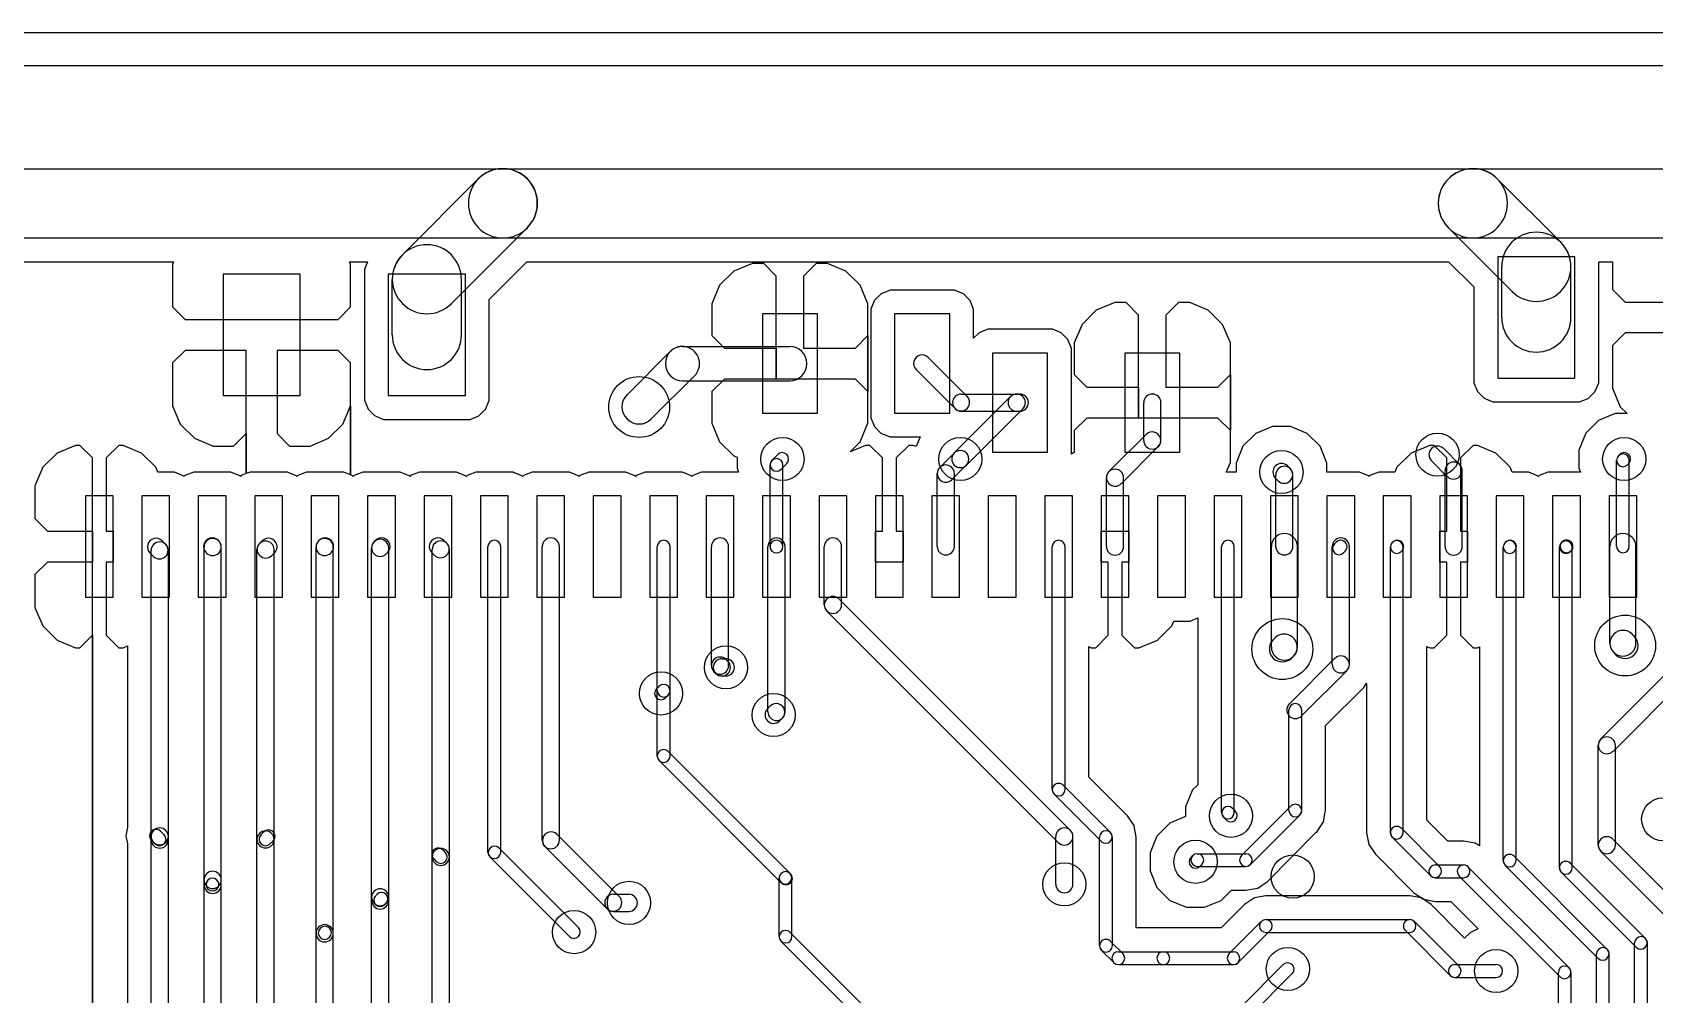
# Model space of a CAD drawing. Extents: x 32880 to 68030, y 27285 to 49782.
# Drawn here: x 48920 to 56280, y 45418 to 49782 of the extents above; entities that cross this region are included whole.
import ezdxf

# ---------------------------------------------------------------- set-up
doc = ezdxf.new("R2010")
doc.units = 0
doc.layers.add('BLACK', color=1, linetype='CONTINUOUS')

msp = doc.modelspace()

# ---------------------------------------------------------------- linework, layer by layer
at = {"layer": 'BLACK'}
for p, q in [((34455, 49782), (66455, 49782)), ((34455, 49632), (66455, 49632)), ((35337, 49164), (51055, 49164)), ((51055, 49164), (55455, 49164)), ((55455, 49164), (65055, 49164)), ((50599, 48774), (50943, 49118)), ((55854, 48830), (55566, 49118)), ((50821, 48552), (51165, 48896)), ((55632, 48608), (55344, 48896)), ((35337, 48850), (51055, 48850)), ((51055, 48850), (55455, 48850)), ((55455, 48850), (65055, 48850)), ((35446, 48742), (49560, 48742)), ((35446, 48742), (49560, 48742)), ((49560, 48742), (49556, 48731)), ((49560, 48742), (49556, 48731)), ((49556, 48731), (49556, 48640)), ((49556, 48731), (49556, 48640)), ((50364, 48731), (50359, 48742)), ((50359, 48742), (50441, 48742)), ((50364, 48731), (50359, 48742)), ((50359, 48742), (50441, 48742)), ((50364, 48640), (50364, 48731)), ((50364, 48640), (50364, 48731)), ((50441, 48742), (50427, 48707)), ((50441, 48742), (50427, 48707)), ((50993, 48571), (51164, 48742)), ((50993, 48571), (51164, 48742)), ((51164, 48742), (55345, 48742)), ((51164, 48742), (55345, 48742)), ((52187, 48734), (52103, 48699)), ((52187, 48734), (52103, 48699)), ((52238, 48734), (52187, 48734)), ((52238, 48734), (52187, 48734)), ((52295, 48677), (52238, 48734)), ((52295, 48677), (52238, 48734)), ((52476, 48734), (52419, 48677)), ((52476, 48734), (52419, 48677)), ((52527, 48734), (52476, 48734)), ((52527, 48734), (52476, 48734)), ((52611, 48699), (52527, 48734)), ((52611, 48699), (52527, 48734)), ((55345, 48742), (55460, 48628)), ((55345, 48742), (55460, 48628)), ((55568, 48764), (55568, 48214)), ((55918, 48764), (55568, 48764)), ((55586, 48489), (55586, 48719)), ((55900, 48489), (55900, 48719)), ((55918, 48214), (55918, 48764)), ((56026, 48235), (56026, 48742)), ((56026, 48742), (56089, 48742)), ((56026, 48235), (56026, 48742)), ((56026, 48742), (56089, 48742)), ((56089, 48742), (56089, 48719)), ((56089, 48742), (56089, 48719)), ((56089, 48719), (56089, 48616)), ((56089, 48719), (56089, 48616)), ((50135, 48685), (49785, 48685)), ((49785, 48685), (49785, 48135)), ((50135, 48135), (50135, 48685)), ((50427, 48707), (50427, 48664)), ((50427, 48707), (50427, 48664)), ((50427, 48664), (50427, 48114)), ((50427, 48664), (50427, 48114)), ((50885, 48685), (50535, 48685)), ((50535, 48685), (50535, 48135)), ((50553, 48410), (50553, 48662)), ((50867, 48410), (50867, 48662)), ((50885, 48135), (50885, 48685)), ((52103, 48699), (52038, 48635)), ((52103, 48699), (52038, 48635)), ((52295, 48350), (52295, 48677)), ((52295, 48350), (52295, 48677)), ((52419, 48677), (52419, 48350)), ((52419, 48677), (52419, 48350)), ((52676, 48635), (52611, 48699)), ((52676, 48635), (52611, 48699)), ((49556, 48640), (49556, 48537)), ((49556, 48640), (49556, 48537)), ((50364, 48537), (50364, 48640)), ((50364, 48537), (50364, 48640)), ((50993, 48156), (50993, 48571)), ((50993, 48156), (50993, 48571)), ((52038, 48635), (52003, 48551)), ((52038, 48635), (52003, 48551)), ((52711, 48551), (52676, 48635)), ((52711, 48551), (52676, 48635)), ((52771, 48597), (52741, 48567)), ((52771, 48597), (52741, 48567)), ((52811, 48613), (52771, 48597)), ((52811, 48613), (52771, 48597)), ((53061, 48613), (52811, 48613)), ((53061, 48613), (52811, 48613)), ((53104, 48613), (53061, 48613)), ((53104, 48613), (53061, 48613)), ((53144, 48596), (53104, 48613)), ((53144, 48596), (53104, 48613)), ((53174, 48566), (53144, 48596)), ((53174, 48566), (53144, 48596)), ((55460, 48628), (55460, 48193)), ((55460, 48628), (55460, 48193)), ((56089, 48616), (56146, 48559)), ((56089, 48616), (56146, 48559)), ((49556, 48537), (49613, 48480)), ((49556, 48537), (49613, 48480)), ((50307, 48480), (50364, 48537)), ((50307, 48480), (50364, 48537)), ((52003, 48551), (52003, 48460)), ((52003, 48551), (52003, 48460)), ((52482, 48505), (52232, 48505)), ((52232, 48505), (52232, 48055)), ((52482, 48055), (52482, 48505)), ((52711, 48460), (52711, 48551)), ((52711, 48460), (52711, 48551)), ((52741, 48567), (52724, 48527)), ((52741, 48567), (52724, 48527)), ((52724, 48527), (52724, 48484)), ((52724, 48527), (52724, 48484)), ((53082, 48505), (52832, 48505)), ((52832, 48505), (52832, 48055)), ((53082, 48055), (53082, 48505)), ((53190, 48526), (53174, 48566)), ((53190, 48526), (53174, 48566)), ((53190, 48395), (53190, 48526)), ((53190, 48395), (53190, 48526)), ((53747, 48522), (53682, 48458)), ((53747, 48522), (53682, 48458)), ((53831, 48557), (53747, 48522)), ((53831, 48557), (53747, 48522)), ((53882, 48557), (53831, 48557)), ((53882, 48557), (53831, 48557)), ((53939, 48500), (53882, 48557)), ((53939, 48500), (53882, 48557)), ((53939, 48173), (53939, 48500)), ((53939, 48173), (53939, 48500)), ((54120, 48557), (54063, 48500)), ((54120, 48557), (54063, 48500)), ((54063, 48500), (54063, 48173)), ((54063, 48500), (54063, 48173)), ((54171, 48557), (54120, 48557)), ((54171, 48557), (54120, 48557)), ((54255, 48522), (54171, 48557)), ((54255, 48522), (54171, 48557)), ((54320, 48458), (54255, 48522)), ((54320, 48458), (54255, 48522)), ((56146, 48559), (56393, 48559)), ((56146, 48559), (56393, 48559)), ((49613, 48480), (49860, 48480)), ((49613, 48480), (49860, 48480)), ((49860, 48480), (49890, 48480)), ((49860, 48480), (49890, 48480)), ((49890, 48480), (50030, 48480)), ((49890, 48480), (50030, 48480)), ((50030, 48480), (50060, 48480)), ((50030, 48480), (50060, 48480)), ((50060, 48480), (50307, 48480)), ((50060, 48480), (50307, 48480)), ((52003, 48460), (52003, 48407)), ((52003, 48460), (52003, 48407)), ((52711, 48407), (52711, 48460)), ((52711, 48407), (52711, 48460)), ((52724, 48484), (52724, 48034)), ((52724, 48484), (52724, 48034)), ((53255, 48436), (53215, 48420)), ((53255, 48436), (53215, 48420)), ((53505, 48436), (53255, 48436)), ((53505, 48436), (53255, 48436)), ((53548, 48436), (53505, 48436)), ((53548, 48436), (53505, 48436)), ((53588, 48419), (53548, 48436)), ((53588, 48419), (53548, 48436)), ((53682, 48458), (53647, 48374)), ((53682, 48458), (53647, 48374)), ((54355, 48374), (54320, 48458)), ((54355, 48374), (54320, 48458)), ((51870, 48358), (52356, 48358)), ((52003, 48407), (52060, 48350)), ((52003, 48407), (52060, 48350)), ((52060, 48350), (52295, 48350)), ((52060, 48350), (52295, 48350)), ((52295, 48210), (52295, 48350)), ((52295, 48350), (52295, 48210)), ((52295, 48210), (52295, 48350)), ((52295, 48350), (52295, 48210)), ((52419, 48350), (52654, 48350)), ((52419, 48350), (52654, 48350)), ((52654, 48350), (52711, 48407)), ((52654, 48350), (52711, 48407)), ((52711, 48153), (52711, 48407)), ((52711, 48407), (52711, 48153)), ((52711, 48153), (52711, 48407)), ((52711, 48407), (52711, 48153)), ((53215, 48420), (53190, 48395)), ((53215, 48420), (53190, 48395)), ((53618, 48389), (53588, 48419)), ((53618, 48389), (53588, 48419)), ((53634, 48349), (53618, 48389)), ((53634, 48349), (53618, 48389)), ((53634, 47899), (53634, 48349)), ((53634, 47899), (53634, 48349)), ((53647, 48374), (53647, 48283)), ((53647, 48374), (53647, 48283)), ((54355, 48283), (54355, 48374)), ((54355, 48283), (54355, 48374)), ((56146, 48419), (56089, 48362)), ((56146, 48419), (56089, 48362)), ((56089, 48362), (56089, 48259)), ((56089, 48362), (56089, 48259)), ((56423, 48419), (56146, 48419)), ((56423, 48419), (56146, 48419)), ((49613, 48340), (49556, 48283)), ((49613, 48340), (49556, 48283)), ((49556, 48283), (49556, 48180)), ((49556, 48283), (49556, 48180)), ((49890, 48340), (49613, 48340)), ((49890, 48340), (49613, 48340)), ((49890, 47963), (49890, 48340)), ((49890, 47963), (49890, 48340)), ((50307, 48340), (50030, 48340)), ((50030, 48340), (50030, 47963)), ((50307, 48340), (50030, 48340)), ((50030, 48340), (50030, 47963)), ((50364, 48283), (50307, 48340)), ((50364, 48283), (50307, 48340)), ((50364, 48180), (50364, 48283)), ((50364, 48180), (50364, 48283)), ((51618, 48139), (51814, 48335)), ((53161, 48131), (52984, 48308)), ((53276, 48328), (53276, 47878)), ((53526, 48328), (53276, 48328)), ((53526, 47878), (53526, 48328)), ((53647, 48283), (53647, 48230)), ((53647, 48283), (53647, 48230)), ((53876, 48328), (53876, 47878)), ((54126, 48328), (53876, 48328)), ((54126, 47878), (54126, 48328)), ((54355, 48230), (54355, 48283)), ((54355, 48230), (54355, 48283)), ((51728, 48029), (51924, 48225)), ((51870, 48202), (52356, 48202)), ((52060, 48210), (52003, 48153)), ((52060, 48210), (52003, 48153)), ((52257, 48210), (52060, 48210)), ((52257, 48210), (52060, 48210)), ((52295, 48210), (52257, 48210)), ((52295, 48210), (52257, 48210)), ((52419, 48210), (52295, 48210)), ((52419, 48210), (52295, 48210)), ((52457, 48210), (52419, 48210)), ((52457, 48210), (52419, 48210)), ((52654, 48210), (52457, 48210)), ((52654, 48210), (52457, 48210)), ((52711, 48153), (52654, 48210)), ((52711, 48153), (52654, 48210)), ((53106, 48076), (52929, 48253)), ((53647, 48230), (53704, 48173)), ((53647, 48230), (53704, 48173)), ((54298, 48173), (54355, 48230)), ((54298, 48173), (54355, 48230)), ((54355, 47976), (54355, 48230)), ((54355, 48230), (54355, 47976)), ((54355, 47976), (54355, 48230)), ((54355, 48230), (54355, 47976)), ((55568, 48214), (55918, 48214)), ((56026, 48192), (56026, 48235)), ((56026, 48192), (56026, 48235)), ((56089, 48259), (56089, 48168)), ((56089, 48259), (56089, 48168)), ((49556, 48180), (49556, 48089)), ((49556, 48180), (49556, 48089)), ((49785, 48135), (50135, 48135)), ((50364, 48089), (50364, 48180)), ((50364, 48089), (50364, 48180)), ((50535, 48135), (50885, 48135)), ((50993, 48113), (50993, 48156)), ((50993, 48113), (50993, 48156)), ((52003, 48153), (52003, 48100)), ((52003, 48153), (52003, 48100)), ((52711, 48100), (52711, 48153)), ((52711, 48100), (52711, 48153)), ((53358, 48131), (53102, 47875)), ((53134, 48142), (53400, 48142)), ((53386, 48142), (53400, 48142)), ((53704, 48173), (53939, 48173)), ((53704, 48173), (53939, 48173)), ((53939, 48033), (53939, 48173)), ((53939, 48173), (53939, 48033)), ((53939, 48033), (53939, 48173)), ((53939, 48173), (53939, 48033)), ((54063, 48173), (54298, 48173)), ((54063, 48173), (54298, 48173)), ((55460, 48193), (55476, 48153)), ((55460, 48193), (55476, 48153)), ((55476, 48153), (55506, 48123)), ((55476, 48153), (55506, 48123)), ((55979, 48122), (56009, 48152)), ((55979, 48122), (56009, 48152)), ((56009, 48152), (56026, 48192)), ((56009, 48152), (56026, 48192)), ((56089, 48168), (56124, 48084)), ((56089, 48168), (56124, 48084)), ((49556, 48089), (49591, 48005)), ((49556, 48089), (49591, 48005)), ((50329, 48005), (50364, 48089)), ((50329, 48005), (50364, 48089)), ((50364, 47775), (50364, 48089)), ((50364, 48089), (50364, 47775)), ((50364, 47775), (50364, 48089)), ((50364, 48089), (50364, 47775)), ((50427, 48114), (50443, 48074)), ((50427, 48114), (50443, 48074)), ((50443, 48074), (50473, 48044)), ((50443, 48074), (50473, 48044)), ((50946, 48043), (50976, 48073)), ((50946, 48043), (50976, 48073)), ((50976, 48073), (50993, 48113)), ((50976, 48073), (50993, 48113)), ((52003, 48100), (52003, 48009)), ((52003, 48100), (52003, 48009)), ((52232, 48055), (52482, 48055)), ((52711, 48009), (52711, 48100)), ((52711, 48009), (52711, 48100)), ((52832, 48055), (53082, 48055)), ((53134, 48064), (53400, 48064)), ((53414, 48075), (53158, 47819)), ((53386, 48064), (53400, 48064)), ((53962, 47931), (53962, 48103)), ((54040, 47931), (54040, 48103)), ((55506, 48123), (55546, 48106)), ((55506, 48123), (55546, 48106)), ((55546, 48106), (55589, 48106)), ((55546, 48106), (55589, 48106)), ((55589, 48106), (55939, 48106)), ((55589, 48106), (55939, 48106)), ((55939, 48106), (55979, 48122)), ((55939, 48106), (55979, 48122)), ((56124, 48084), (56155, 48053)), ((56124, 48084), (56155, 48053)), ((49591, 48005), (49656, 47941)), ((49591, 48005), (49656, 47941)), ((50264, 47941), (50329, 48005)), ((50264, 47941), (50329, 48005)), ((50473, 48044), (50513, 48027)), ((50473, 48044), (50513, 48027)), ((50513, 48027), (50556, 48027)), ((50513, 48027), (50556, 48027)), ((50556, 48027), (50906, 48027)), ((50556, 48027), (50906, 48027)), ((50906, 48027), (50946, 48043)), ((50906, 48027), (50946, 48043)), ((52003, 48009), (52038, 47925)), ((52003, 48009), (52038, 47925)), ((52676, 47925), (52711, 48009)), ((52676, 47925), (52711, 48009)), ((52724, 48034), (52740, 47994)), ((52724, 48034), (52740, 47994)), ((52740, 47994), (52770, 47964)), ((52740, 47994), (52770, 47964)), ((53704, 48033), (53647, 47976)), ((53704, 48033), (53647, 47976)), ((53901, 48033), (53704, 48033)), ((53901, 48033), (53704, 48033)), ((53939, 48033), (53901, 48033)), ((53939, 48033), (53901, 48033)), ((54063, 48033), (53939, 48033)), ((54063, 48033), (53939, 48033)), ((54101, 48033), (54063, 48033)), ((54101, 48033), (54063, 48033)), ((54298, 48033), (54101, 48033)), ((54298, 48033), (54101, 48033)), ((54355, 47976), (54298, 48033)), ((54355, 47976), (54298, 48033)), ((54546, 47994), (54470, 47963)), ((54546, 47994), (54470, 47963)), ((54628, 47994), (54546, 47994)), ((54628, 47994), (54546, 47994)), ((54704, 47963), (54628, 47994)), ((54704, 47963), (54628, 47994)), ((56025, 48022), (55967, 47964)), ((56025, 48022), (55967, 47964)), ((56101, 48053), (56025, 48022)), ((56101, 48053), (56025, 48022)), ((56155, 48053), (56101, 48053)), ((56155, 48053), (56101, 48053)), ((49116, 47909), (49032, 47874)), ((49116, 47909), (49032, 47874)), ((49136, 47909), (49116, 47909)), ((49136, 47909), (49116, 47909)), ((49193, 47852), (49136, 47909)), ((49193, 47852), (49136, 47909)), ((49312, 47909), (49255, 47852)), ((49312, 47909), (49255, 47852)), ((49332, 47909), (49312, 47909)), ((49332, 47909), (49312, 47909)), ((49416, 47874), (49332, 47909)), ((49416, 47874), (49332, 47909)), ((49656, 47941), (49740, 47906)), ((49656, 47941), (49740, 47906)), ((49833, 47906), (49890, 47963)), ((49833, 47906), (49890, 47963)), ((49890, 47781), (49890, 47963)), ((49890, 47963), (49890, 47781)), ((49890, 47781), (49890, 47963)), ((49890, 47963), (49890, 47781)), ((50030, 47963), (50087, 47906)), ((50030, 47963), (50087, 47906)), ((50180, 47906), (50264, 47941)), ((50180, 47906), (50264, 47941)), ((52038, 47925), (52103, 47861)), ((52038, 47925), (52103, 47861)), ((52630, 47880), (52676, 47925)), ((52630, 47880), (52676, 47925)), ((52700, 47909), (52630, 47880)), ((52700, 47909), (52630, 47880)), ((52720, 47909), (52700, 47909)), ((52720, 47909), (52700, 47909)), ((52777, 47852), (52720, 47909)), ((52777, 47852), (52720, 47909)), ((52770, 47964), (52810, 47947)), ((52770, 47964), (52810, 47947)), ((52810, 47947), (52853, 47947)), ((52810, 47947), (52853, 47947)), ((52896, 47909), (52839, 47852)), ((52896, 47909), (52839, 47852)), ((52853, 47947), (52948, 47947)), ((52853, 47947), (52948, 47947)), ((52916, 47909), (52896, 47909)), ((52916, 47909), (52896, 47909)), ((52930, 47904), (52916, 47909)), ((52930, 47904), (52916, 47909)), ((52948, 47947), (52930, 47904)), ((52948, 47947), (52930, 47904)), ((53647, 47976), (53647, 47923)), ((53647, 47976), (53647, 47923)), ((53647, 47923), (53647, 47877)), ((53647, 47923), (53647, 47877)), ((53804, 47790), (53973, 47959)), ((54355, 47923), (54355, 47976)), ((54355, 47923), (54355, 47976)), ((54355, 47832), (54355, 47923)), ((54355, 47832), (54355, 47923)), ((54470, 47963), (54412, 47905)), ((54470, 47963), (54412, 47905)), ((54762, 47905), (54704, 47963)), ((54762, 47905), (54704, 47963)), ((55260, 47909), (55176, 47874)), ((55260, 47909), (55176, 47874)), ((55280, 47909), (55260, 47909)), ((55280, 47909), (55260, 47909)), ((55337, 47852), (55280, 47909)), ((55337, 47852), (55280, 47909)), ((55456, 47909), (55399, 47852)), ((55456, 47909), (55399, 47852)), ((55476, 47909), (55456, 47909)), ((55476, 47909), (55456, 47909)), ((55560, 47874), (55476, 47909)), ((55560, 47874), (55476, 47909)), ((55967, 47964), (55936, 47888)), ((55967, 47964), (55936, 47888)), ((49032, 47874), (48967, 47810)), ((49032, 47874), (48967, 47810)), ((49193, 47520), (49193, 47852)), ((49193, 47520), (49193, 47852)), ((49255, 47852), (49255, 47520)), ((49255, 47852), (49255, 47520)), ((49481, 47810), (49416, 47874)), ((49481, 47810), (49416, 47874)), ((49740, 47906), (49833, 47906)), ((49740, 47906), (49833, 47906)), ((50087, 47906), (50180, 47906)), ((50087, 47906), (50180, 47906)), ((52103, 47861), (52117, 47856)), ((52103, 47861), (52117, 47856)), ((52117, 47856), (52117, 47806)), ((52117, 47856), (52117, 47806)), ((52302, 47868), (52275, 47841)), ((52777, 47520), (52777, 47852)), ((52777, 47520), (52777, 47852)), ((52839, 47852), (52839, 47520)), ((52839, 47852), (52839, 47520)), ((53037, 47809), (53102, 47874)), ((53276, 47878), (53526, 47878)), ((53634, 47869), (53634, 47899)), ((53634, 47869), (53634, 47899)), ((53640, 47874), (53634, 47869)), ((53640, 47874), (53634, 47869)), ((53647, 47877), (53640, 47874)), ((53647, 47877), (53640, 47874)), ((53859, 47735), (54028, 47904)), ((53876, 47878), (54126, 47878)), ((54412, 47905), (54381, 47829)), ((54412, 47905), (54381, 47829)), ((54793, 47829), (54762, 47905)), ((54793, 47829), (54762, 47905)), ((55176, 47874), (55111, 47810)), ((55176, 47874), (55111, 47810)), ((55267, 47839), (55339, 47767)), ((55323, 47895), (55395, 47823)), ((55337, 47520), (55337, 47852)), ((55337, 47520), (55337, 47852)), ((55399, 47852), (55399, 47520)), ((55399, 47852), (55399, 47520)), ((55625, 47810), (55560, 47874)), ((55625, 47810), (55560, 47874)), ((55936, 47888), (55936, 47806)), ((55936, 47888), (55936, 47806)), ((56107, 47451), (56107, 47841)), ((56121, 47867), (56116, 47862)), ((56165, 47451), (56165, 47841)), ((48967, 47810), (48932, 47726)), ((48967, 47810), (48932, 47726)), ((49490, 47788), (49481, 47810)), ((49490, 47788), (49481, 47810)), ((49522, 47788), (49490, 47788)), ((49522, 47788), (49490, 47788)), ((49565, 47788), (49522, 47788)), ((49565, 47788), (49522, 47788)), ((49605, 47771), (49565, 47788)), ((49605, 47771), (49565, 47788)), ((49608, 47768), (49605, 47771)), ((49608, 47768), (49605, 47771)), ((49612, 47772), (49608, 47768)), ((49612, 47772), (49608, 47768)), ((49652, 47788), (49612, 47772)), ((49652, 47788), (49612, 47772)), ((49778, 47788), (49652, 47788)), ((49778, 47788), (49652, 47788)), ((49821, 47788), (49778, 47788)), ((49821, 47788), (49778, 47788)), ((49861, 47771), (49821, 47788)), ((49861, 47771), (49821, 47788)), ((49864, 47768), (49861, 47771)), ((49864, 47768), (49861, 47771)), ((49868, 47772), (49864, 47768)), ((49868, 47772), (49864, 47768)), ((49890, 47781), (49868, 47772)), ((49890, 47781), (49868, 47772)), ((49908, 47788), (49890, 47781)), ((49908, 47788), (49890, 47781)), ((50034, 47788), (49908, 47788)), ((50034, 47788), (49908, 47788)), ((50077, 47788), (50034, 47788)), ((50077, 47788), (50034, 47788)), ((50117, 47771), (50077, 47788)), ((50117, 47771), (50077, 47788)), ((50120, 47768), (50117, 47771)), ((50120, 47768), (50117, 47771)), ((50124, 47772), (50120, 47768)), ((50124, 47772), (50120, 47768)), ((50164, 47788), (50124, 47772)), ((50164, 47788), (50124, 47772)), ((50290, 47788), (50164, 47788)), ((50290, 47788), (50164, 47788)), ((50333, 47788), (50290, 47788)), ((50333, 47788), (50290, 47788)), ((50364, 47775), (50333, 47788)), ((50364, 47775), (50333, 47788)), ((50373, 47771), (50364, 47775)), ((50373, 47771), (50364, 47775)), ((50376, 47768), (50373, 47771)), ((50376, 47768), (50373, 47771)), ((50380, 47772), (50376, 47768)), ((50380, 47772), (50376, 47768)), ((50420, 47788), (50380, 47772)), ((50420, 47788), (50380, 47772)), ((50546, 47788), (50420, 47788)), ((50546, 47788), (50420, 47788)), ((50589, 47788), (50546, 47788)), ((50589, 47788), (50546, 47788)), ((50629, 47771), (50589, 47788)), ((50629, 47771), (50589, 47788)), ((50632, 47768), (50629, 47771)), ((50632, 47768), (50629, 47771)), ((50636, 47772), (50632, 47768)), ((50636, 47772), (50632, 47768)), ((50676, 47788), (50636, 47772)), ((50676, 47788), (50636, 47772)), ((50802, 47788), (50676, 47788)), ((50802, 47788), (50676, 47788)), ((50845, 47788), (50802, 47788)), ((50845, 47788), (50802, 47788)), ((50885, 47771), (50845, 47788)), ((50885, 47771), (50845, 47788)), ((50888, 47768), (50885, 47771)), ((50888, 47768), (50885, 47771)), ((50892, 47772), (50888, 47768)), ((50892, 47772), (50888, 47768)), ((50932, 47788), (50892, 47772)), ((50932, 47788), (50892, 47772)), ((51058, 47788), (50932, 47788)), ((51058, 47788), (50932, 47788)), ((51101, 47788), (51058, 47788)), ((51101, 47788), (51058, 47788)), ((51141, 47771), (51101, 47788)), ((51141, 47771), (51101, 47788)), ((51144, 47768), (51141, 47771)), ((51144, 47768), (51141, 47771)), ((51148, 47772), (51144, 47768)), ((51148, 47772), (51144, 47768)), ((51188, 47788), (51148, 47772)), ((51188, 47788), (51148, 47772)), ((51314, 47788), (51188, 47788)), ((51314, 47788), (51188, 47788)), ((51357, 47788), (51314, 47788)), ((51357, 47788), (51314, 47788)), ((51397, 47771), (51357, 47788)), ((51397, 47771), (51357, 47788)), ((51400, 47768), (51397, 47771)), ((51400, 47768), (51397, 47771)), ((51404, 47772), (51400, 47768)), ((51404, 47772), (51400, 47768)), ((51444, 47788), (51404, 47772)), ((51444, 47788), (51404, 47772)), ((51570, 47788), (51444, 47788)), ((51570, 47788), (51444, 47788)), ((51613, 47788), (51570, 47788)), ((51613, 47788), (51570, 47788)), ((51653, 47771), (51613, 47788)), ((51653, 47771), (51613, 47788)), ((51656, 47768), (51653, 47771)), ((51656, 47768), (51653, 47771)), ((51660, 47772), (51656, 47768)), ((51660, 47772), (51656, 47768)), ((51700, 47788), (51660, 47772)), ((51700, 47788), (51660, 47772)), ((51826, 47788), (51700, 47788)), ((51826, 47788), (51700, 47788)), ((51869, 47788), (51826, 47788)), ((51869, 47788), (51826, 47788)), ((51909, 47771), (51869, 47788)), ((51909, 47771), (51869, 47788)), ((51912, 47768), (51909, 47771)), ((51912, 47768), (51909, 47771)), ((51916, 47772), (51912, 47768)), ((51916, 47772), (51912, 47768)), ((51956, 47788), (51916, 47772)), ((51956, 47788), (51916, 47772)), ((52082, 47788), (51956, 47788)), ((52082, 47788), (51956, 47788)), ((52124, 47788), (52082, 47788)), ((52124, 47788), (52082, 47788)), ((52117, 47806), (52124, 47788)), ((52117, 47806), (52124, 47788)), ((52267, 47450), (52267, 47820)), ((52343, 47827), (52316, 47800)), ((52325, 47450), (52325, 47820)), ((53025, 47451), (53025, 47781)), ((53092, 47754), (53157, 47819)), ((53103, 47451), (53103, 47781)), ((53793, 47450), (53793, 47762)), ((53871, 47450), (53871, 47762)), ((54336, 47788), (54355, 47832)), ((54336, 47788), (54355, 47832)), ((54381, 47788), (54336, 47788)), ((54381, 47788), (54336, 47788)), ((54381, 47829), (54381, 47788)), ((54381, 47829), (54381, 47788)), ((54559, 47761), (54572, 47748)), ((54561, 47451), (54561, 47775)), ((54614, 47816), (54627, 47803)), ((54639, 47451), (54639, 47775)), ((54793, 47788), (54793, 47829)), ((54793, 47788), (54793, 47829)), ((54898, 47788), (54793, 47788)), ((54898, 47788), (54793, 47788)), ((54941, 47788), (54898, 47788)), ((54941, 47788), (54898, 47788)), ((54981, 47771), (54941, 47788)), ((54981, 47771), (54941, 47788)), ((54984, 47768), (54981, 47771)), ((54984, 47768), (54981, 47771)), ((54988, 47772), (54984, 47768)), ((54988, 47772), (54984, 47768)), ((55028, 47788), (54988, 47772)), ((55028, 47788), (54988, 47772)), ((55101, 47788), (55028, 47788)), ((55101, 47788), (55028, 47788)), ((55111, 47810), (55101, 47788)), ((55111, 47810), (55101, 47788)), ((55329, 47450), (55329, 47794)), ((55407, 47450), (55407, 47794)), ((55634, 47788), (55625, 47810)), ((55634, 47788), (55625, 47810)), ((55666, 47788), (55634, 47788)), ((55666, 47788), (55634, 47788)), ((55709, 47788), (55666, 47788)), ((55709, 47788), (55666, 47788)), ((55749, 47771), (55709, 47788)), ((55749, 47771), (55709, 47788)), ((55752, 47768), (55749, 47771)), ((55752, 47768), (55749, 47771)), ((55756, 47772), (55752, 47768)), ((55756, 47772), (55752, 47768)), ((55796, 47788), (55756, 47772)), ((55796, 47788), (55756, 47772)), ((55922, 47788), (55796, 47788)), ((55922, 47788), (55796, 47788)), ((55943, 47788), (55922, 47788)), ((55943, 47788), (55922, 47788)), ((55936, 47806), (55943, 47788)), ((55936, 47806), (55943, 47788)), ((56162, 47826), (56157, 47821)), ((48932, 47726), (48932, 47635)), ((48932, 47726), (48932, 47635)), ((48932, 47635), (48932, 47577)), ((48932, 47635), (48932, 47577)), ((49287, 47680), (49161, 47680)), ((49161, 47680), (49161, 47220)), ((49287, 47220), (49287, 47680)), ((49543, 47680), (49417, 47680)), ((49417, 47680), (49417, 47220)), ((49543, 47220), (49543, 47680)), ((49799, 47680), (49673, 47680)), ((49673, 47680), (49673, 47220)), ((49799, 47220), (49799, 47680)), ((50055, 47680), (49929, 47680)), ((49929, 47680), (49929, 47220)), ((50055, 47220), (50055, 47680)), ((50311, 47680), (50185, 47680)), ((50185, 47680), (50185, 47220)), ((50311, 47220), (50311, 47680)), ((50567, 47680), (50441, 47680)), ((50441, 47680), (50441, 47220)), ((50567, 47220), (50567, 47680)), ((50823, 47680), (50697, 47680)), ((50697, 47680), (50697, 47220)), ((50823, 47220), (50823, 47680)), ((51079, 47680), (50953, 47680)), ((50953, 47680), (50953, 47220)), ((51079, 47220), (51079, 47680)), ((51335, 47680), (51209, 47680)), ((51209, 47680), (51209, 47220)), ((51335, 47220), (51335, 47680)), ((51591, 47680), (51465, 47680)), ((51465, 47680), (51465, 47220)), ((51591, 47220), (51591, 47680)), ((51847, 47680), (51721, 47680)), ((51721, 47680), (51721, 47220)), ((51847, 47220), (51847, 47680)), ((52103, 47680), (51977, 47680)), ((51977, 47680), (51977, 47220)), ((52103, 47220), (52103, 47680)), ((52359, 47680), (52233, 47680)), ((52233, 47680), (52233, 47220)), ((52359, 47220), (52359, 47680)), ((52615, 47680), (52489, 47680)), ((52489, 47680), (52489, 47220)), ((52615, 47220), (52615, 47680)), ((52871, 47680), (52745, 47680)), ((52745, 47680), (52745, 47220)), ((52871, 47220), (52871, 47680)), ((53127, 47680), (53001, 47680)), ((53001, 47680), (53001, 47220)), ((53127, 47220), (53127, 47680)), ((53383, 47680), (53257, 47680)), ((53257, 47680), (53257, 47220)), ((53383, 47220), (53383, 47680)), ((53639, 47680), (53513, 47680)), ((53513, 47680), (53513, 47220)), ((53639, 47220), (53639, 47680)), ((53895, 47680), (53769, 47680)), ((53769, 47680), (53769, 47220)), ((53895, 47220), (53895, 47680)), ((54151, 47680), (54025, 47680)), ((54025, 47680), (54025, 47220)), ((54151, 47220), (54151, 47680)), ((54407, 47680), (54281, 47680)), ((54281, 47680), (54281, 47220)), ((54407, 47220), (54407, 47680)), ((54663, 47680), (54537, 47680)), ((54537, 47680), (54537, 47220)), ((54663, 47220), (54663, 47680)), ((54919, 47680), (54793, 47680)), ((54793, 47680), (54793, 47220)), ((54919, 47220), (54919, 47680)), ((55175, 47680), (55049, 47680)), ((55049, 47680), (55049, 47220)), ((55175, 47220), (55175, 47680)), ((55431, 47680), (55305, 47680)), ((55305, 47680), (55305, 47220)), ((55431, 47220), (55431, 47680)), ((55687, 47680), (55561, 47680)), ((55561, 47680), (55561, 47220)), ((55687, 47220), (55687, 47680)), ((55943, 47680), (55817, 47680)), ((55817, 47680), (55817, 47220)), ((55943, 47220), (55943, 47680)), ((56199, 47680), (56073, 47680)), ((56073, 47680), (56073, 47220)), ((56199, 47220), (56199, 47680)), ((48932, 47577), (48989, 47520)), ((48932, 47577), (48989, 47520)), ((48989, 47520), (49193, 47520)), ((48989, 47520), (49193, 47520)), ((49193, 47380), (49193, 47520)), ((49193, 47520), (49193, 47380)), ((49193, 47380), (49193, 47520)), ((49193, 47520), (49193, 47380)), ((49255, 47520), (49287, 47520)), ((49255, 47520), (49287, 47520)), ((49287, 47520), (49287, 47380)), ((49287, 47520), (49287, 47380)), ((49525, 47460), (49508, 47477)), ((49765, 47476), (49764, 47477)), ((49951, 47464), (49964, 47477)), ((50219, 47476), (50220, 47477)), ((50471, 47472), (50476, 47477)), ((50800, 47465), (50787, 47478)), ((52745, 47380), (52745, 47520)), ((52745, 47520), (52777, 47520)), ((52745, 47380), (52745, 47520)), ((52745, 47520), (52777, 47520)), ((52839, 47520), (52871, 47520)), ((52839, 47520), (52871, 47520)), ((52871, 47520), (52871, 47380)), ((52871, 47520), (52871, 47380)), ((53769, 47380), (53769, 47520)), ((53769, 47520), (53801, 47520)), ((53769, 47380), (53769, 47520)), ((53769, 47520), (53801, 47520)), ((53801, 47520), (53863, 47520)), ((53801, 47520), (53863, 47520)), ((53863, 47520), (53895, 47520)), ((53863, 47520), (53895, 47520)), ((53895, 47520), (53895, 47380)), ((53895, 47520), (53895, 47380)), ((54828, 47463), (54835, 47470)), ((55090, 47469), (55091, 47470)), ((55305, 47380), (55305, 47520)), ((55305, 47520), (55337, 47520)), ((55305, 47380), (55305, 47520)), ((55305, 47520), (55337, 47520)), ((55399, 47520), (55431, 47520)), ((55399, 47520), (55431, 47520)), ((55431, 47520), (55431, 47380)), ((55431, 47520), (55431, 47380)), ((55602, 47469), (55603, 47470)), ((55857, 47468), (55860, 47471)), ((49470, 47405), (49453, 47422)), ((49459, 46136), (49459, 47432)), ((49537, 46136), (49537, 47432)), ((49699, 45938), (49699, 47448)), ((49710, 47421), (49709, 47422)), ((49777, 45938), (49777, 47448)), ((49939, 46122), (49939, 47436)), ((50006, 47409), (50019, 47422)), ((50017, 46122), (50017, 47436)), ((50207, 45696), (50207, 47448)), ((50274, 47421), (50275, 47422)), ((50285, 45696), (50285, 47448)), ((50459, 45860), (50459, 47444)), ((50526, 47417), (50531, 47422)), ((50537, 45860), (50537, 47444)), ((50745, 47410), (50732, 47423)), ((50734, 46043), (50734, 47437)), ((50812, 46043), (50812, 47437)), ((50987, 46064), (50987, 47450)), ((51045, 46064), (51045, 47450)), ((51233, 46118), (51233, 47450)), ((51311, 46118), (51311, 47450)), ((51755, 46796), (51755, 47450)), ((51755, 46500), (51755, 47450)), ((51813, 46796), (51813, 47450)), ((51813, 46500), (51813, 47450)), ((52001, 46910), (52001, 47450)), ((52079, 46910), (52079, 47450)), ((52257, 46700), (52257, 47450)), ((52335, 46700), (52335, 47450)), ((52513, 47186), (52513, 47450)), ((52591, 47186), (52591, 47450)), ((53547, 46348), (53547, 47450)), ((53605, 46348), (53605, 47450)), ((54315, 46244), (54315, 47450)), ((54373, 46244), (54373, 47450)), ((54541, 46994), (54541, 47450)), ((54659, 46994), (54659, 47450)), ((54817, 46916), (54817, 47450)), ((54869, 47422), (54876, 47429)), ((54895, 46916), (54895, 47450)), ((55081, 46152), (55081, 47448)), ((55131, 47428), (55132, 47429)), ((55139, 46152), (55139, 47448)), ((55593, 46026), (55593, 47448)), ((55643, 47428), (55644, 47429)), ((55651, 46026), (55651, 47448)), ((55848, 45993), (55848, 47447)), ((55898, 47427), (55901, 47430)), ((55906, 45993), (55906, 47447)), ((56077, 47012), (56077, 47450)), ((56195, 47012), (56195, 47450)), ((48989, 47380), (48932, 47323)), ((48989, 47380), (48932, 47323)), ((48932, 47323), (48932, 47265)), ((48932, 47323), (48932, 47265)), ((49193, 47380), (48989, 47380)), ((49193, 47380), (48989, 47380)), ((49193, 47048), (49193, 47380)), ((49193, 47048), (49193, 47380)), ((49287, 47380), (49255, 47380)), ((49255, 47380), (49255, 47048)), ((49287, 47380), (49255, 47380)), ((49255, 47380), (49255, 47048)), ((52777, 47380), (52745, 47380)), ((52777, 47380), (52745, 47380)), ((52839, 47380), (52777, 47380)), ((52839, 47380), (52777, 47380)), ((52871, 47380), (52839, 47380)), ((52871, 47380), (52839, 47380)), ((53801, 47380), (53769, 47380)), ((53801, 47380), (53769, 47380)), ((53801, 47048), (53801, 47380)), ((53801, 47048), (53801, 47380)), ((53895, 47380), (53863, 47380)), ((53863, 47380), (53863, 47048)), ((53895, 47380), (53863, 47380)), ((53863, 47380), (53863, 47048)), ((55337, 47380), (55305, 47380)), ((55337, 47380), (55305, 47380)), ((55337, 47048), (55337, 47380)), ((55337, 47048), (55337, 47380)), ((55431, 47380), (55399, 47380)), ((55399, 47380), (55399, 47048)), ((55431, 47380), (55399, 47380)), ((55399, 47380), (55399, 47048)), ((48932, 47265), (48932, 47174)), ((48932, 47265), (48932, 47174)), ((48932, 47174), (48967, 47090)), ((48932, 47174), (48967, 47090)), ((49161, 47220), (49287, 47220)), ((49417, 47220), (49543, 47220)), ((49673, 47220), (49799, 47220)), ((49929, 47220), (50055, 47220)), ((50185, 47220), (50311, 47220)), ((50441, 47220), (50567, 47220)), ((50697, 47220), (50823, 47220)), ((50953, 47220), (51079, 47220)), ((51209, 47220), (51335, 47220)), ((51465, 47220), (51591, 47220)), ((51721, 47220), (51847, 47220)), ((51977, 47220), (52103, 47220)), ((52233, 47220), (52359, 47220)), ((52489, 47220), (52615, 47220)), ((52580, 47212), (53629, 46163)), ((52745, 47220), (52871, 47220)), ((53001, 47220), (53127, 47220)), ((53257, 47220), (53383, 47220)), ((53513, 47220), (53639, 47220)), ((53769, 47220), (53895, 47220)), ((54025, 47220), (54151, 47220)), ((54281, 47220), (54407, 47220)), ((54537, 47220), (54663, 47220)), ((54793, 47220), (54919, 47220)), ((55049, 47220), (55175, 47220)), ((55305, 47220), (55431, 47220)), ((55561, 47220), (55687, 47220)), ((55817, 47220), (55943, 47220)), ((56073, 47220), (56199, 47220)), ((52525, 47157), (53574, 46108)), ((54089, 47090), (54098, 47112)), ((54089, 47090), (54098, 47112)), ((54098, 47112), (54172, 47112)), ((54098, 47112), (54172, 47112)), ((54172, 47112), (54207, 47126)), ((54172, 47112), (54207, 47126)), ((54207, 47126), (54207, 46370)), ((54207, 47126), (54207, 46370)), ((48967, 47090), (49032, 47026)), ((48967, 47090), (49032, 47026)), ((49032, 47026), (49116, 46991)), ((49032, 47026), (49116, 46991)), ((49136, 46991), (49193, 47048)), ((49136, 46991), (49193, 47048)), ((49193, 43208), (49193, 47048)), ((49193, 47048), (49193, 43208)), ((49193, 43208), (49193, 47048)), ((49193, 47048), (49193, 43208)), ((49255, 47048), (49312, 46991)), ((49255, 47048), (49312, 46991)), ((53744, 46991), (53801, 47048)), ((53744, 46991), (53801, 47048)), ((53863, 47048), (53920, 46991)), ((53863, 47048), (53920, 46991)), ((53940, 46991), (54024, 47026)), ((53940, 46991), (54024, 47026)), ((54024, 47026), (54089, 47090)), ((54024, 47026), (54089, 47090)), ((54549, 47027), (54558, 47036)), ((55280, 46991), (55337, 47048)), ((55280, 46991), (55337, 47048)), ((55399, 47048), (55456, 46991)), ((55399, 47048), (55456, 46991)), ((56178, 47053), (56188, 47043)), ((49116, 46991), (49136, 46991)), ((49116, 46991), (49136, 46991)), ((49312, 46991), (49332, 46991)), ((49312, 46991), (49332, 46991)), ((49332, 46991), (49351, 46999)), ((49332, 46991), (49351, 46999)), ((49351, 46999), (49351, 46176)), ((49351, 46999), (49351, 46176)), ((53713, 46404), (53713, 46996)), ((53713, 46996), (53724, 46991)), ((53713, 46404), (53713, 46996)), ((53713, 46996), (53724, 46991)), ((53724, 46991), (53744, 46991)), ((53724, 46991), (53744, 46991)), ((53920, 46991), (53940, 46991)), ((53920, 46991), (53940, 46991)), ((54632, 46944), (54641, 46953)), ((55247, 46209), (55247, 46997)), ((55247, 46997), (55260, 46991)), ((55247, 46209), (55247, 46997)), ((55247, 46997), (55260, 46991)), ((55260, 46991), (55280, 46991)), ((55260, 46991), (55280, 46991)), ((55456, 46991), (55476, 46991)), ((55456, 46991), (55476, 46991)), ((55476, 46991), (55485, 46995)), ((55476, 46991), (55485, 46995)), ((55485, 46995), (55485, 46092)), ((55485, 46995), (55485, 46092)), ((56094, 46969), (56104, 46959)), ((52013, 46882), (52020, 46875)), ((52048, 46941), (52066, 46941)), ((52068, 46937), (52075, 46930)), ((54828, 46942), (54623, 46737)), ((54883, 46887), (54678, 46682)), ((56035, 46577), (56363, 46905)), ((51763, 46816), (51752, 46805)), ((52048, 46863), (52066, 46863)), ((54787, 46638), (54960, 46811)), ((54787, 46638), (54960, 46811)), ((54960, 46811), (54973, 46831)), ((54960, 46811), (54973, 46831)), ((54973, 46831), (54973, 46152)), ((54973, 46831), (54973, 46152)), ((56091, 46521), (56419, 46849)), ((51804, 46775), (51793, 46764)), ((52255, 46714), (52268, 46727)), ((52310, 46659), (52323, 46672)), ((54621, 46253), (54621, 46709)), ((54679, 46253), (54679, 46709)), ((54787, 46252), (54787, 46638)), ((54787, 46252), (54787, 46638)), ((51804, 46521), (52357, 45968)), ((56024, 46096), (56024, 46548)), ((56102, 46096), (56102, 46548)), ((51763, 46480), (52316, 45927)), ((53811, 46153), (53596, 46368)), ((53888, 46229), (53713, 46404)), ((53888, 46229), (53713, 46404)), ((54207, 46370), (54183, 46346)), ((54207, 46370), (54183, 46346)), ((53770, 46112), (53555, 46327)), ((54183, 46346), (54152, 46270)), ((54183, 46346), (54152, 46270)), ((53918, 46185), (53888, 46229)), ((53918, 46185), (53888, 46229)), ((54152, 46225), (54080, 46195)), ((54152, 46225), (54080, 46195)), ((54152, 46270), (54152, 46225)), ((54152, 46270), (54152, 46225)), ((54324, 46222), (54337, 46209)), ((54365, 46263), (54378, 46250)), ((54629, 46272), (54406, 46049)), ((54670, 46231), (54447, 46008)), ((54777, 46200), (54784, 46239)), ((54777, 46200), (54784, 46239)), ((54784, 46239), (54787, 46251)), ((54784, 46239), (54787, 46251)), ((54787, 46251), (54786, 46252)), ((54786, 46252), (54787, 46252)), ((54787, 46251), (54786, 46252)), ((54786, 46252), (54787, 46252)), ((49351, 46176), (49344, 46138)), ((49351, 46176), (49344, 46138)), ((49518, 46142), (49501, 46159)), ((49957, 46142), (49972, 46157)), ((51583, 45862), (51300, 46145)), ((53918, 46184), (53918, 46185)), ((53918, 46184), (53918, 46185)), ((53928, 46132), (53918, 46184)), ((53928, 46132), (53918, 46184)), ((54080, 46195), (54022, 46137)), ((54080, 46195), (54022, 46137)), ((54523, 45931), (54744, 46154)), ((54523, 45931), (54744, 46154)), ((54744, 46154), (54746, 46155)), ((54744, 46154), (54746, 46155)), ((54746, 46155), (54747, 46155)), ((54746, 46155), (54747, 46155)), ((54747, 46155), (54768, 46188)), ((54747, 46155), (54768, 46188)), ((54768, 46188), (54776, 46198)), ((54768, 46188), (54776, 46198)), ((54776, 46199), (54777, 46200)), ((54776, 46199), (54777, 46200)), ((54776, 46198), (54776, 46199)), ((54776, 46198), (54776, 46199)), ((54973, 46152), (54983, 46099)), ((54973, 46152), (54983, 46099)), ((55304, 45999), (55131, 46172)), ((55342, 46114), (55247, 46209)), ((55342, 46114), (55247, 46209)), ((49344, 46138), (49351, 46101)), ((49344, 46138), (49351, 46101)), ((49351, 46101), (49351, 44452)), ((49351, 46101), (49351, 44452)), ((49459, 44453), (49459, 46135)), ((49459, 46121), (49459, 46135)), ((49477, 46101), (49460, 46118)), ((49537, 44453), (49537, 46135)), ((49537, 46121), (49537, 46135)), ((49939, 44601), (49939, 46121)), ((49998, 46101), (50013, 46116)), ((50017, 44601), (50017, 46121)), ((50782, 46074), (50793, 46063)), ((51037, 46083), (51398, 45722)), ((51528, 45807), (51245, 46090)), ((53563, 45919), (53563, 46135)), ((53641, 45919), (53641, 46135)), ((53762, 45640), (53762, 46132)), ((53820, 45640), (53820, 46132)), ((53928, 45720), (53928, 46132)), ((53928, 45720), (53928, 46132)), ((54022, 46137), (53991, 46061)), ((54022, 46137), (53991, 46061)), ((54983, 46099), (55013, 46055)), ((54983, 46099), (55013, 46055)), ((55263, 45958), (55090, 46131)), ((55413, 46114), (55342, 46114)), ((55413, 46114), (55342, 46114)), ((55466, 46104), (55413, 46114)), ((55466, 46104), (55413, 46114)), ((55485, 46092), (55466, 46104)), ((55485, 46092), (55466, 46104)), ((56400, 45813), (56091, 46122)), ((50734, 44772), (50734, 46042)), ((50741, 46033), (50752, 46022)), ((50812, 44772), (50812, 46042)), ((50996, 46042), (51357, 45681)), ((53991, 46061), (53991, 45979)), ((53991, 46061), (53991, 45979)), ((54184, 46048), (54177, 46041)), ((54205, 46057), (54425, 46057)), ((54205, 45999), (54425, 45999)), ((54225, 46007), (54218, 46000)), ((55013, 46055), (55188, 45880)), ((55013, 46055), (55188, 45880)), ((55285, 46006), (55413, 46006)), ((55892, 45539), (55433, 45998)), ((56024, 45582), (55601, 46005)), ((56065, 45623), (55642, 46046)), ((56238, 45673), (55897, 46014)), ((56345, 45758), (56036, 46067)), ((49699, 44528), (49699, 45938)), ((49699, 45916), (49699, 45938)), ((49777, 44528), (49777, 45938)), ((49777, 45916), (49777, 45938)), ((52308, 45681), (52308, 45947)), ((52317, 45926), (52318, 45925)), ((52358, 45967), (52359, 45966)), ((52366, 45681), (52366, 45947)), ((53991, 45979), (54022, 45903)), ((53991, 45979), (54022, 45903)), ((54479, 45901), (54523, 45931)), ((54479, 45901), (54523, 45931)), ((55285, 45948), (55413, 45948)), ((55851, 45498), (55392, 45957)), ((56197, 45632), (55856, 45973)), ((50459, 44713), (50459, 45859)), ((50459, 45845), (50459, 45859)), ((50483, 45872), (50478, 45867)), ((50537, 44713), (50537, 45859)), ((50537, 45845), (50537, 45859)), ((51556, 45873), (51626, 45873)), ((54022, 45903), (54080, 45845)), ((54022, 45903), (54080, 45845)), ((54314, 45845), (54360, 45891)), ((54314, 45845), (54360, 45891)), ((54360, 45891), (54426, 45891)), ((54360, 45891), (54426, 45891)), ((54464, 45856), (54419, 45826)), ((54464, 45856), (54419, 45826)), ((54426, 45891), (54478, 45901)), ((54426, 45891), (54478, 45901)), ((54516, 45866), (54464, 45856)), ((54516, 45866), (54464, 45856)), ((54478, 45901), (54479, 45901)), ((54478, 45901), (54479, 45901)), ((55169, 45866), (54516, 45866)), ((55169, 45866), (54516, 45866)), ((55222, 45856), (55169, 45866)), ((55222, 45856), (55169, 45866)), ((55188, 45880), (55232, 45851)), ((55188, 45880), (55232, 45851)), ((55266, 45826), (55222, 45856)), ((55266, 45826), (55222, 45856)), ((55232, 45851), (55233, 45850)), ((55232, 45851), (55233, 45850)), ((55233, 45850), (55285, 45840)), ((55233, 45850), (55285, 45840)), ((50524, 45831), (50519, 45826)), ((51556, 45795), (51626, 45795)), ((54080, 45845), (54156, 45814)), ((54080, 45845), (54156, 45814)), ((54156, 45814), (54238, 45814)), ((54156, 45814), (54238, 45814)), ((54238, 45814), (54314, 45845)), ((54238, 45814), (54314, 45845)), ((54419, 45826), (54313, 45720)), ((54419, 45826), (54313, 45720)), ((55418, 45674), (55266, 45826)), ((55418, 45674), (55266, 45826)), ((55285, 45840), (55356, 45840)), ((55285, 45840), (55356, 45840)), ((55356, 45840), (55480, 45716)), ((55356, 45840), (55480, 45716)), ((50228, 45720), (50225, 45717)), ((52357, 45701), (52828, 45230)), ((54051, 45720), (53928, 45720)), ((54051, 45720), (53928, 45720)), ((54313, 45720), (54051, 45720)), ((54313, 45720), (54051, 45720)), ((54495, 45749), (54350, 45604)), ((54536, 45708), (54391, 45563)), ((54516, 45758), (55168, 45758)), ((54516, 45700), (55168, 45700)), ((55352, 45505), (55149, 45708)), ((55393, 45546), (55190, 45749)), ((55444, 45700), (55418, 45674)), ((55444, 45700), (55418, 45674)), ((55480, 45716), (55444, 45700)), ((55480, 45716), (55444, 45700)), ((50207, 44648), (50207, 45696)), ((50269, 45679), (50266, 45676)), ((50285, 44648), (50285, 45696)), ((52316, 45660), (52787, 45189)), ((53867, 45604), (53812, 45659)), ((56189, 45046), (56189, 45652)), ((56247, 45046), (56247, 45652)), ((53826, 45563), (53771, 45618)), ((53847, 45612), (54051, 45612)), ((53847, 45554), (54051, 45554)), ((54051, 45612), (54369, 45612)), ((54051, 45554), (54369, 45554)), ((54404, 45363), (54595, 45554)), ((55373, 45554), (55561, 45554)), ((56016, 45096), (56016, 45602)), ((56074, 45096), (56074, 45602)), ((54445, 45322), (54636, 45513)), ((55373, 45496), (55561, 45496)), ((55843, 45144), (55843, 45518)), ((55901, 45144), (55901, 45518))]:
    msp.add_line(p, q, dxfattribs=at)
for centre, radius in [((51673, 48083), 138), ((52323, 47847), 98), ((53130, 47847), 98), ((55295, 47867), 98), ((56142, 47847), 98), ((54587, 47788), 98), ((54591, 46985), 138), ((56146, 47001), 138), ((52067, 46902), 98), ((51772, 46784), 98), ((52283, 46686), 98), ((54358, 46229), 98), ((56319, 46213), 98), ((54197, 46020), 98), ((53602, 45918), 98), ((54638, 45953), 98), ((51627, 45834), 98), ((51378, 45701), 98), ((54616, 45534), 98), ((55561, 45525), 98)]:
    msp.add_circle(centre, radius, dxfattribs=at)
for centre, radius, start, end in [((51055, 49007), 157, 90, 270), ((51054, 49007), 157, 315, 495), ((51055, 49007), 157, 270, 450), ((55455, 49007), 157, 405, 585), ((55455, 49007), 157, 90, 270), ((55455, 49007), 157, 270, 450), ((55743, 48719), 157, 360, 540), ((50710, 48662), 157, 360, 540), ((55743, 48719), 157, 225, 405), ((50710, 48663), 157, 135, 315), ((55743, 48489), 157, 180, 360), ((50710, 48410), 157, 180, 360), ((51870, 48280), 78, 90, 270), ((51869, 48280), 78, 315, 495), ((52356, 48280), 78, 270, 450), ((52957, 48280), 39, 405, 585), ((51673, 48084), 78, 135, 315), ((53134, 48103), 39, 90, 270), ((53133, 48104), 39, 225, 405), ((53386, 48103), 39, 90, 270), ((53386, 48103), 39, -45, 135), ((53400, 48103), 39, 270, 450), ((53400, 48103), 39, 270, 450), ((54001, 48103), 39, 360, 540), ((54001, 47931), 39, 180, 360), ((54000, 47931), 39, 315, 495), ((52296, 47820), 29, 360, 540), ((52296, 47821), 29, 135, 315), ((52322, 47847), 29, -45, 135), ((53130, 47847), 39, 135, 315), ((53130, 47847), 39, 315, 495), ((55295, 47867), 39, 45, 225), ((56136, 47841), 29, 360, 540), ((56136, 47841), 29, 135, 315), ((56142, 47847), 29, -45, 135), ((53064, 47781), 39, 360, 540), ((53064, 47781), 39, 135, 315), ((53832, 47762), 39, 360, 540), ((53832, 47763), 39, 135, 315), ((54587, 47788), 39, 45, 225), ((54600, 47775), 39, 360, 540), ((54599, 47776), 39, 225, 405), ((55368, 47794), 39, 360, 540), ((55367, 47795), 39, 225, 405), ((49481, 47449), 39, 405, 585), ((49498, 47432), 39, 360, 540), ((49736, 47450), 39, 405, 585), ((49738, 47448), 39, 360, 540), ((49738, 47448), 39, 225, 405), ((49978, 47436), 39, 360, 540), ((49991, 47449), 39, 315, 495), ((50246, 47448), 39, 360, 540), ((50246, 47448), 39, 135, 315), ((50248, 47450), 39, 315, 495), ((50498, 47444), 39, 360, 540), ((50498, 47444), 39, 135, 315), ((50504, 47450), 39, 315, 495), ((50760, 47450), 39, 405, 585), ((50773, 47437), 39, 360, 540), ((50772, 47438), 39, 225, 405), ((51016, 47450), 29, 360, 540), ((51272, 47450), 39, 360, 540), ((51784, 47450), 29, 360, 540), ((51784, 47450), 29, 360, 540), ((52040, 47450), 39, 360, 540), ((52296, 47450), 39, 360, 540), ((52296, 47450), 29, 405, 585), ((52296, 47450), 29, 225, 405), ((52552, 47450), 39, 360, 540), ((53576, 47450), 29, 360, 540), ((54344, 47450), 29, 360, 540), ((54600, 47450), 59, 360, 540), ((54856, 47450), 39, 360, 540), ((54856, 47450), 29, 315, 495), ((55110, 47448), 29, 360, 540), ((55110, 47448), 29, 135, 315), ((55112, 47450), 29, 315, 495), ((55622, 47448), 29, 360, 540), ((55622, 47448), 29, 135, 315), ((55624, 47450), 29, 315, 495), ((55877, 47447), 29, 360, 540), ((55878, 47448), 29, 135, 315), ((55880, 47451), 29, 135, 315), ((55880, 47451), 29, -45, 135), ((55880, 47450), 29, 315, 495), ((56136, 47450), 59, 360, 540), ((49497, 47433), 39, 225, 405), ((49979, 47437), 39, 135, 315), ((52296, 47450), 29, 180, 360), ((53064, 47451), 39, 180, 360), ((53832, 47450), 39, 180, 360), ((54600, 47451), 39, 180, 360), ((54848, 47442), 29, 135, 315), ((55368, 47450), 39, 180, 360), ((56136, 47451), 29, 180, 360), ((52552, 47185), 39, 45, 225), ((52552, 47186), 39, 180, 360), ((54591, 46986), 59, 135, 315), ((54599, 46994), 59, 315, 495), ((56136, 47011), 59, 45, 225), ((56146, 47001), 59, 225, 405), ((54600, 46994), 59, 180, 360), ((54856, 46915), 39, -45, 135), ((56136, 47012), 59, 180, 360), ((52040, 46910), 39, 45, 225), ((52040, 46910), 39, 180, 360), ((52048, 46902), 39, 90, 270), ((52048, 46902), 39, 225, 405), ((52066, 46902), 39, 270, 450), ((54856, 46916), 39, 180, 360), ((51772, 46784), 29, 135, 315), ((51784, 46796), 29, -45, 135), ((51784, 46796), 29, 180, 360), ((52295, 46699), 39, 315, 495), ((54650, 46709), 39, 135, 315), ((54650, 46709), 29, 360, 540), ((52283, 46687), 39, 135, 315), ((52296, 46700), 39, 180, 360), ((56063, 46548), 39, 360, 540), ((51784, 46500), 29, 45, 225), ((56063, 46549), 39, 135, 315), ((51784, 46500), 29, 180, 360), ((53576, 46347), 29, 405, 585), ((53576, 46348), 29, 180, 360), ((54344, 46244), 29, 180, 360), ((54345, 46242), 29, 45, 225), ((54357, 46230), 29, 225, 405), ((54650, 46253), 29, 180, 360), ((54650, 46252), 29, -45, 135), ((49481, 46138), 29, 405, 585), ((49498, 46135), 39, 360, 540), ((49498, 46135), 39, 360, 540), ((49497, 46122), 29, 225, 405), ((49978, 46121), 39, 360, 540), ((49978, 46122), 29, 135, 315), ((49992, 46136), 29, 315, 495), ((51273, 46117), 39, 405, 585), ((53602, 46135), 39, 360, 540), ((53602, 46135), 39, 225, 405), ((53791, 46132), 29, 360, 540), ((53790, 46133), 29, 225, 405), ((55110, 46152), 29, 405, 585), ((55110, 46152), 29, 180, 360), ((49498, 46136), 39, 180, 360), ((49498, 46121), 39, 180, 360), ((49978, 46122), 39, 180, 360), ((50761, 46054), 29, 45, 225), ((50773, 46042), 39, 360, 540), ((51017, 46062), 29, 45, 225), ((51272, 46118), 39, 180, 360), ((56063, 46095), 39, 405, 585), ((56063, 46096), 39, 180, 360), ((50773, 46043), 39, 180, 360), ((50773, 46042), 29, 225, 405), ((51016, 46064), 29, 180, 360), ((54197, 46020), 29, 135, 315), ((54205, 46028), 29, 90, 270), ((54205, 46028), 29, -45, 135), ((54426, 46028), 29, 135, 315), ((54425, 46028), 29, 270, 450), ((55285, 45977), 29, 90, 270), ((55284, 45978), 29, 225, 405), ((55413, 45977), 29, 405, 585), ((55413, 45977), 29, 270, 450), ((55622, 46025), 29, 405, 585), ((55622, 46026), 29, 180, 360), ((55877, 45993), 29, 405, 585), ((49738, 45938), 39, 360, 540), ((49738, 45938), 39, 360, 540), ((49738, 45938), 39, 180, 360), ((49737, 45917), 29, 45, 225), ((49737, 45917), 29, 225, 405), ((52337, 45947), 29, 360, 540), ((52337, 45947), 29, 45, 225), ((52336, 45948), 29, 225, 405), ((52339, 45945), 29, 225, 405), ((55877, 45993), 29, 180, 360), ((49738, 45916), 39, 180, 360), ((50498, 45859), 39, 360, 540), ((50498, 45859), 39, 360, 540), ((50498, 45860), 39, 180, 360), ((50498, 45846), 29, 135, 315), ((50504, 45852), 29, -45, 135), ((51556, 45834), 39, 90, 270), ((51555, 45835), 39, 225, 405), ((51626, 45834), 39, 270, 450), ((53602, 45919), 39, 180, 360), ((50498, 45845), 39, 180, 360), ((50246, 45696), 39, 360, 540), ((50246, 45697), 29, 135, 315), ((50248, 45699), 29, -45, 135), ((51377, 45702), 29, 225, 405), ((52337, 45680), 29, 45, 225), ((54516, 45729), 29, 90, 270), ((54516, 45729), 29, -45, 135), ((55169, 45729), 29, 405, 585), ((55168, 45729), 29, 270, 450), ((50246, 45696), 39, 180, 360), ((52337, 45681), 29, 180, 360), ((53791, 45639), 29, 405, 585), ((53791, 45640), 29, 180, 360), ((56045, 45602), 29, 360, 540), ((56218, 45652), 29, 360, 540), ((56217, 45653), 29, 225, 405), ((53847, 45583), 29, 90, 270), ((53847, 45583), 29, 225, 405), ((54051, 45583), 29, 90, 270), ((54051, 45583), 29, 270, 450), ((54370, 45583), 29, 135, 315), ((54369, 45583), 29, 270, 450), ((54615, 45533), 29, 315, 495), ((55373, 45525), 29, 90, 270), ((55561, 45525), 29, 270, 450), ((56044, 45603), 29, 225, 405), ((55373, 45525), 29, 225, 405), ((55872, 45518), 29, 360, 540), ((55871, 45519), 29, 225, 405)]:
    msp.add_arc(centre, radius, start, end, dxfattribs=at)

doc.saveas('drawing.dxf')
